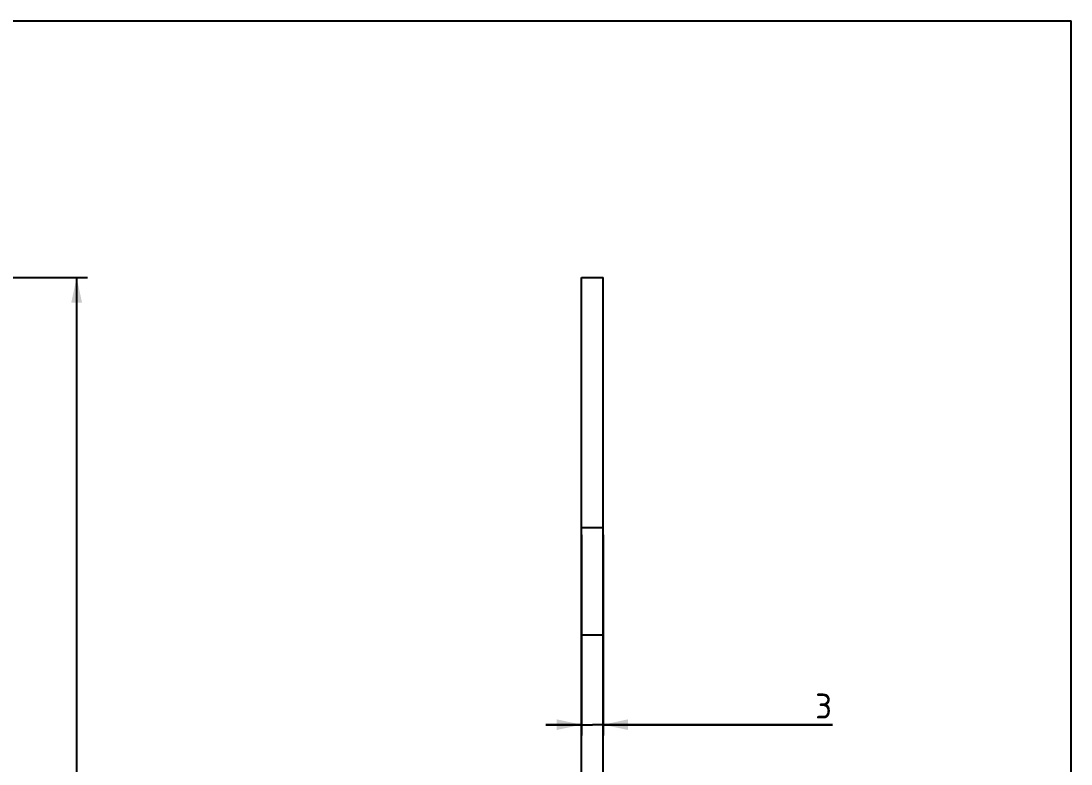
# Model space of a CAD drawing. Header units: millimetres. Extents: x 0 to 420, y 0 to 297.
# Drawn here: x 273.2 to 420, y 193.1 to 297 of the extents above; entities that cross this region are included whole.
import ezdxf

# ---------------------------------------------------------------- set-up
doc = ezdxf.new("R2010")
doc.units = ezdxf.units.MM
doc.header["$LTSCALE"] = 23.1
doc.layers.get('0').update_dxf_attribs({"linetype": 'CONTINUOUS'})
doc.styles.get("Standard").update_dxf_attribs({"font": ''})
doc.styles.get('Standard').set_extended_font_data('Isonorm LT Regular')
doc.dimstyles.new('DIMSTYLE_1', dxfattribs={"dimtxt": 3.5, "dimasz": 3.5, "dimexe": 1.5, "dimexo": 1, "dimgap": 0.875, "dimtad": 1, "dimtxsty": 'Standard', "dimblk": '_FILLED', "dimblk1": '_FILLED', "dimblk2": '_FILLED', "dimcen": 0.09, "dimazin": 2, "dimtp": 0.01, "dimtm": 0.01, "dimtfac": 1, "dimtofl": 0, "dimtmove": 0, "dimatfit": 3, "dimldrblk": '_FILLED', "dimfxl": 1, "dimtolj": 1, "dimarcsym": 0})

# ---------------------------------------------------------------- blocks, each defined once
blk = doc.blocks.new('_FILLED')
at = {"color": 0, "linetype": 'ByBlock'}
blk.add_solid([(0, 0), (-1, 0.214), (-1, -0.214)], dxfattribs=at)
blk = doc.blocks.new('*D1')
at = {"color": 2, "linetype": 'Continuous', "transparency": 16777216}
for p, q in [((265.07, 261.13), (282.46, 261.13)), ((280.96, 261.13), (280.96, 146.13)), ((280.96, 31.13), (280.96, 146.13)), ((265.07, 31.13), (282.46, 31.13))]:
    blk.add_line(p, q, dxfattribs=at)
at = {"color": 2, "linetype": 'Continuous', "transparency": 16777216, "xscale": 3.5, "yscale": 3.5, "zscale": 3.5}
for p, rotation in [((280.96, 261.13), 90), ((280.96, 31.13), 270)]:
    blk.add_blockref('_FILLED', p, dxfattribs=dict(at, rotation=rotation))
blk = doc.blocks.new('*D7')
at = {"color": 2, "linetype": 'Continuous', "transparency": 16777216}
for p, q in [((351.57, 225.13), (351.57, 197.1)), ((354.57, 225.13), (354.57, 197.1)), ((351.57, 198.6), (346.57, 198.6)), ((346.57, 198.6), (353.07, 198.6)), ((386.63, 198.6), (353.07, 198.6)), ((354.57, 198.6), (386.63, 198.6))]:
    blk.add_line(p, q, dxfattribs=at)
at = {"color": 2, "linetype": 'Continuous', "transparency": 16777216, "xscale": 3.5, "yscale": 3.5, "zscale": 3.5}
blk.add_blockref('_FILLED', (351.57, 198.6), dxfattribs=at)
at = {"color": 2, "linetype": 'Continuous', "transparency": 16777216, "xscale": 3.5, "yscale": 3.5, "zscale": 3.5, "rotation": 180}
blk.add_blockref('_FILLED', (354.57, 198.6), dxfattribs=at)

msp = doc.modelspace()

# ---------------------------------------------------------------- linework, layer by layer
at = {"color": 7, "linetype": 'Continuous'}
for p, q in [((0, 297), (420, 297)), ((420, 0), (420, 297)), ((351.574, 31.13), (351.574, 261.13)), ((351.574, 261.13), (354.574, 261.13)), ((354.574, 31.13), (354.574, 261.13)), ((354.574, 226.13), (351.574, 226.13)), ((354.574, 211.13), (351.574, 211.13))]:
    msp.add_line(p, q, dxfattribs=at)
at = {"color": 2, "linetype": 'Continuous'}
for points in [[(385.591, 202.923), (385.759, 202.895), (384.499, 202.867)], [(385.591, 202.923), (384.499, 202.867), (384.555, 202.923)], [(384.499, 202.867), (385.759, 202.895), (385.871, 202.839)], [(385.871, 202.839), (384.499, 202.783), (384.499, 202.867)], [(384.499, 202.783), (385.871, 202.839), (385.955, 202.783)], [(385.955, 202.783), (384.499, 202.699), (384.499, 202.783)], [(384.499, 202.699), (385.955, 202.783), (386.039, 202.699)], [(386.039, 202.699), (384.527, 202.643), (384.499, 202.699)], [(384.611, 202.615), (384.527, 202.643), (386.039, 202.699)], [(385.423, 202.951), (384.555, 202.923), (384.611, 202.951)], [(384.555, 202.923), (385.423, 202.951), (385.591, 202.923)], [(385.227, 202.979), (384.611, 202.951), (384.695, 202.979)], [(384.611, 202.951), (385.227, 202.979), (385.423, 202.951)], [(384.695, 202.615), (384.611, 202.615), (386.039, 202.699)], [(385.227, 202.615), (384.695, 202.615), (386.039, 202.699)], [(385.227, 202.615), (386.039, 202.699), (386.095, 202.615)], [(386.095, 202.615), (385.339, 202.587), (385.227, 202.615)], [(385.479, 202.587), (385.339, 202.587), (386.095, 202.615)], [(385.563, 202.559), (385.479, 202.587), (386.095, 202.615)], [(385.647, 202.531), (385.563, 202.559), (386.095, 202.615)], [(385.647, 202.531), (386.095, 202.615), (386.151, 202.531)], [(384.863, 201.467), (384.919, 201.523), (386.067, 201.551)], [(384.863, 201.383), (384.863, 201.467), (386.067, 201.551)], [(384.863, 201.383), (386.067, 201.551), (385.927, 201.383)], [(385.927, 201.383), (386.011, 201.327), (384.863, 201.299)], [(385.927, 201.383), (384.863, 201.299), (384.863, 201.383)], [(384.919, 201.243), (384.863, 201.299), (386.011, 201.327)], [(386.067, 201.551), (384.919, 201.523), (384.975, 201.551)], [(384.919, 201.243), (386.011, 201.327), (386.095, 201.243)], [(386.095, 201.243), (384.975, 201.215), (384.919, 201.243)], [(385.283, 201.579), (385.423, 201.579), (384.975, 201.551)], [(385.283, 201.579), (384.975, 201.551), (385.059, 201.579)], [(386.067, 201.551), (384.975, 201.551), (385.423, 201.579)], [(385.059, 201.215), (384.975, 201.215), (386.095, 201.243)], [(385.283, 201.215), (385.059, 201.215), (386.095, 201.243)], [(385.451, 201.187), (385.283, 201.215), (386.095, 201.243)], [(385.423, 201.579), (385.535, 201.607), (386.179, 201.691)], [(385.423, 201.579), (386.179, 201.691), (386.067, 201.551)], [(385.563, 201.159), (385.451, 201.187), (386.095, 201.243)], [(385.535, 201.607), (385.647, 201.635), (386.179, 201.691)], [(385.563, 201.159), (386.095, 201.243), (386.151, 201.159)], [(386.151, 201.159), (385.675, 201.103), (385.563, 201.159)], [(386.151, 202.531), (385.759, 202.447), (385.647, 202.531)], [(386.179, 201.691), (385.647, 201.635), (385.731, 201.719)], [(385.675, 201.103), (386.151, 201.159), (386.207, 201.075)], [(385.731, 201.719), (385.815, 201.803), (386.235, 201.887)], [(385.731, 201.719), (386.235, 201.887), (386.179, 201.691)], [(385.759, 202.447), (386.151, 202.531), (386.207, 202.419)], [(386.207, 202.419), (385.843, 202.363), (385.759, 202.447)], [(386.235, 201.887), (385.815, 201.803), (385.871, 201.887)], [(385.843, 202.363), (386.207, 202.419), (386.235, 202.307)], [(386.235, 202.307), (385.899, 202.223), (385.843, 202.363)], [(385.871, 201.887), (385.899, 201.971), (386.263, 202.083)], [(385.871, 201.887), (386.263, 202.083), (386.235, 201.887)], [(385.899, 202.223), (386.235, 202.307), (386.235, 202.195)], [(386.235, 202.195), (385.927, 202.111), (385.899, 202.223)], [(386.263, 202.083), (385.899, 201.971), (385.927, 202.111)], [(385.927, 202.111), (386.235, 202.195), (386.263, 202.083)], [(386.039, 199.759), (384.499, 199.731), (384.555, 199.787)], [(384.499, 199.731), (386.039, 199.759), (385.983, 199.675)], [(385.983, 199.675), (384.499, 199.647), (384.499, 199.731)], [(384.555, 199.787), (384.611, 199.815), (386.123, 199.843)], [(384.555, 199.787), (386.123, 199.843), (386.039, 199.759)], [(385.507, 199.843), (386.123, 199.843), (384.611, 199.815)], [(385.395, 199.843), (385.507, 199.843), (384.611, 199.815)], [(385.255, 199.843), (385.395, 199.843), (384.611, 199.815)], [(385.255, 199.843), (384.611, 199.815), (384.695, 199.843)], [(385.507, 199.843), (385.591, 199.871), (386.151, 199.955)], [(385.507, 199.843), (386.151, 199.955), (386.123, 199.843)], [(385.591, 199.871), (385.675, 199.899), (386.151, 199.955)], [(386.207, 201.075), (385.787, 201.019), (385.675, 201.103)], [(386.151, 199.955), (385.675, 199.899), (385.731, 199.955)], [(385.731, 199.955), (385.787, 200.011), (386.207, 200.039)], [(385.731, 199.955), (386.207, 200.039), (386.151, 199.955)], [(385.787, 201.019), (386.207, 201.075), (386.235, 200.963)], [(386.235, 200.963), (385.843, 200.935), (385.787, 201.019)], [(386.207, 200.039), (385.787, 200.011), (385.815, 200.067)], [(385.815, 200.067), (385.871, 200.151), (386.263, 200.291)], [(385.815, 200.067), (386.263, 200.291), (386.207, 200.039)], [(385.843, 200.935), (386.235, 200.963), (386.263, 200.851)], [(386.263, 200.851), (385.899, 200.823), (385.843, 200.935)], [(386.263, 200.291), (385.871, 200.151), (385.927, 200.319)], [(385.899, 200.823), (386.263, 200.851), (386.263, 200.711)], [(386.263, 200.711), (385.927, 200.683), (385.899, 200.823)], [(385.927, 200.683), (386.263, 200.711), (386.291, 200.571)], [(386.291, 200.571), (385.955, 200.515), (385.927, 200.683)], [(385.927, 200.319), (385.955, 200.515), (386.291, 200.571)], [(385.927, 200.319), (386.291, 200.571), (386.263, 200.291)], [(384.499, 199.647), (385.983, 199.675), (385.871, 199.591)], [(385.871, 199.591), (384.499, 199.563), (384.499, 199.647)], [(384.555, 199.507), (384.499, 199.563), (385.871, 199.591)], [(384.555, 199.507), (385.871, 199.591), (385.703, 199.507)], [(385.703, 199.507), (384.611, 199.479), (384.555, 199.507)], [(384.695, 199.479), (384.611, 199.479), (385.703, 199.507)], [(385.339, 199.479), (384.695, 199.479), (385.703, 199.507)], [(385.339, 199.479), (385.703, 199.507), (385.535, 199.479)]]:
    msp.add_solid(points, dxfattribs=at)

# ---------------------------------------------------------------- dimensions: what is measured, and where the dimension line sits
dim = msp.add_linear_dim(base=(280.957, 31.13), p1=(264.071, 261.13), p2=(264.071, 31.13), angle=270, dimstyle='DIMSTYLE_1', dxfattribs=at)
dim.commit()
dim.dimension.update_dxf_attribs({"geometry": '*D1', "text_midpoint": (280.957, 142.602), "dimtype": 160})
dim = msp.add_linear_dim(base=(354.574, 198.604), p1=(351.574, 226.13), p2=(354.574, 226.13), dimstyle='DIMSTYLE_1', dxfattribs=at)
dim.commit()
dim.dimension.update_dxf_attribs({"geometry": '*D7', "text_midpoint": (384.275, 198.604), "dimtype": 160})

doc.saveas('drawing.dxf')
